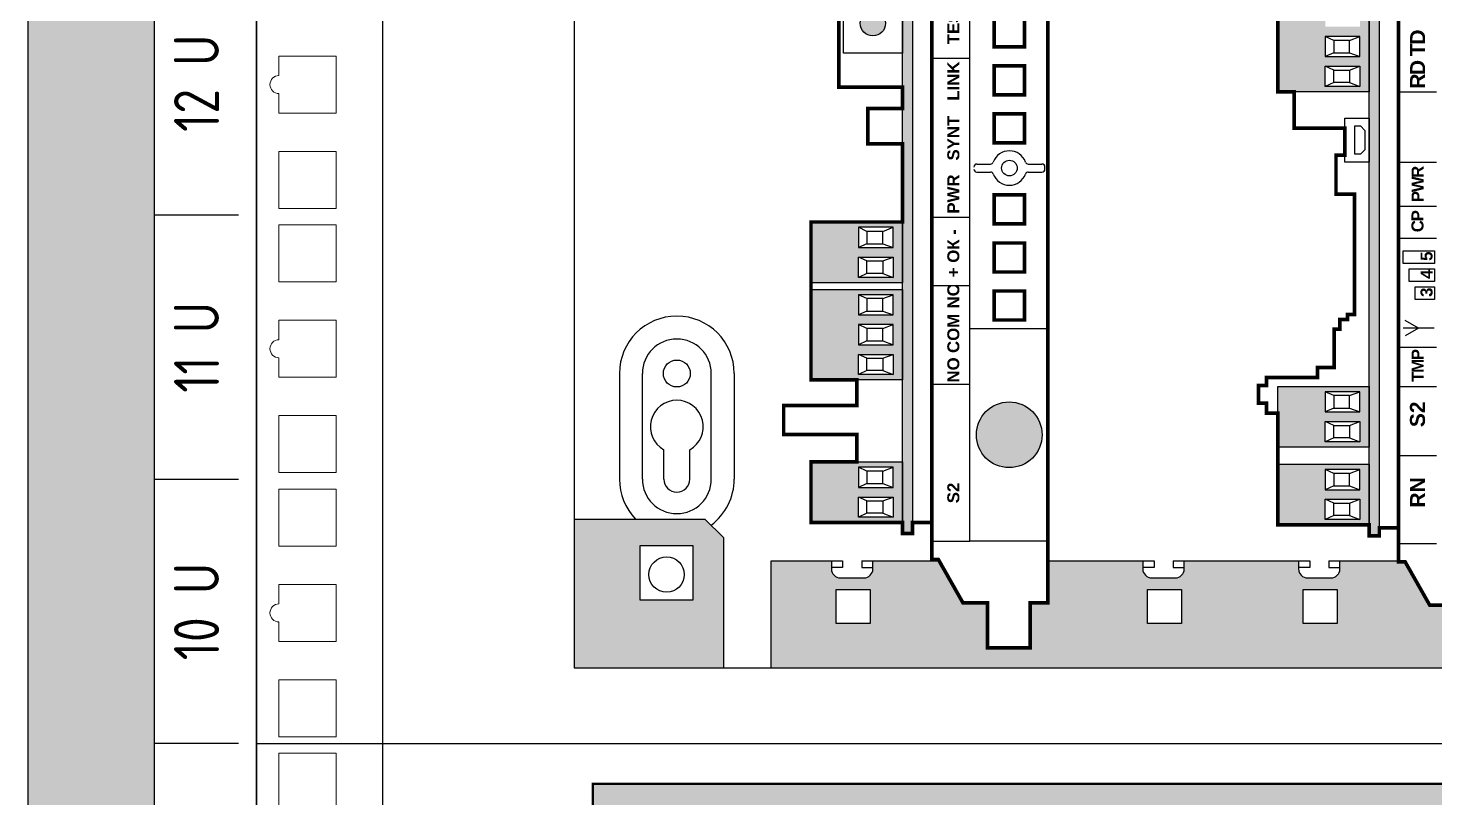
# Model space of a CAD drawing. Header units: millimetres. Extents: x -87434 to 499450, y -468665 to 122144.
# Drawn here: x 122081 to 125985, y 73300 to 75437 of the extents above; entities that cross this region are included whole.
import ezdxf

# ---------------------------------------------------------------- set-up
doc = ezdxf.new("R2010")
doc.units = ezdxf.units.MM
doc.layers.add('Text', color=7, linetype='Continuous', lineweight=9)
doc.styles.get("Standard").update_dxf_attribs({"font": ''})
doc.styles.add('ГОСТ-ttf', font='')
doc.styles.get('Standard').set_extended_font_data('GOST type B')
doc.styles.get('ГОСТ-ttf').set_extended_font_data('GOST type A')

# ---------------------------------------------------------------- blocks, each defined once
blk = doc.blocks.new('A$C2DED7FAF')
at = {"lineweight": 25}
h = blk.add_hatch(color=251, dxfattribs=at)
h.set_gradient(color1=(139, 142, 133), color2=(120, 125, 115), tint=0.46, name='INVHEMISPHERICAL')
h.paths.add_polyline_path([(0, 765.24), (558.09, 765.24), (558.09, 0), (0, 0)])
h.paths.add_polyline_path([(21.05, 744.19), (537.04, 744.19), (537.04, 21.05), (21.05, 21.05)], flags=16)
at = {"color": 251}
for p, q in [((35.05, 516.9), (21.05, 516.9)), ((35.05, 472.9), (21.05, 472.9)), ((35.05, 428.9), (21.05, 428.9))]:
    blk.add_line(p, q, dxfattribs=at)
at = {"lineweight": 30}
for points in [[(0, 765.24), (558.09, 765.24), (558.09, 0), (0, 0)], [(21.05, 744.19), (537.04, 744.19), (537.04, 21.05), (21.05, 21.05)]]:
    blk.add_lwpolyline(points, close=True, dxfattribs=at)
at = {"layer": 'Text', "color": 251, "char_height": 7.5, "width": 44, "attachment_point": 5, "rotation": 90, "style": 'ГОСТ-ttf'}
for s, insert in [('12 U', (28.05, 538.9)), ('11 U', (28.05, 494.9)), ('10 U', (28.05, 450.9))]:
    blk.add_mtext(s, dxfattribs=dict(at, insert=insert))
blk = doc.blocks.new('A$C0EEA29C5')
h = blk.add_hatch(color=253)
h.dxf.hatch_style = 1
h.paths.add_polyline_path([(370.2, 0.2), (0.2, 0.2), (0.2, 245.2), (370.2, 245.2)])
h.paths.add_polyline_path([(268.88, 74.31), (97.11, 74.31), (97.11, 48.9), (268.88, 48.9)], flags=16)
h.paths.add_polyline_path([(360.53, 215.2, 1), (353.87, 215.2, 1)], flags=16)
h.paths.add_polyline_path([(356.52, 213.57), (357.2, 214.26), (357.88, 213.57), (358.83, 214.52), (358.14, 215.2), (358.83, 215.88), (357.88, 216.83), (357.2, 216.14), (356.52, 216.83), (355.57, 215.88), (356.26, 215.2), (355.57, 214.52)], flags=0)
h.paths.add_polyline_path([(353.87, 30.2, 1), (360.53, 30.2, 1)], flags=16)
h.paths.add_polyline_path([(356.52, 31.83), (355.57, 30.88), (356.26, 30.2), (355.57, 29.52), (356.52, 28.57), (357.2, 29.26), (357.88, 28.57), (358.83, 29.52), (358.14, 30.2), (358.83, 30.88), (357.88, 31.83), (357.2, 31.14)], flags=0)
h.paths.add_polyline_path([(183.6, 67.2, 1), (186.8, 67.2, 1)], flags=0)
h.paths.add_polyline_path([(183.6, 57.2, 1), (186.8, 57.2, 1)], flags=0)
h.paths.add_polyline_path([(16.53, 215.2, 1), (9.87, 215.2, 1)], flags=16)
h.paths.add_polyline_path([(9.87, 30.2, 1), (16.53, 30.2, 1)], flags=16)
h.paths.add_polyline_path([(14.83, 214.52), (14.14, 215.2), (14.83, 215.88), (13.88, 216.83), (13.2, 216.14), (12.52, 216.83), (11.57, 215.88), (12.26, 215.2), (11.57, 214.52), (12.52, 213.57), (13.2, 214.26), (13.88, 213.57)], flags=0)
h.paths.add_polyline_path([(14.83, 30.88), (13.88, 31.83), (13.2, 31.14), (12.52, 31.83), (11.57, 30.88), (12.26, 30.2), (11.57, 29.52), (12.52, 28.57), (13.2, 29.26), (13.88, 28.57), (14.83, 29.52), (14.14, 30.2)], flags=0)
h.paths.add_polyline_path([(192.35, 61.38), (215.56, 61.38), (215.56, 53.14), (192.35, 53.14)], flags=8)
h.paths.add_polyline_path([(192.76, 71.38), (219.29, 71.38), (219.29, 63.14), (192.76, 63.14)], flags=8)
h.paths.add_polyline_path([(99.29, 73.46), (174.95, 73.46), (174.95, 49.02), (99.29, 49.02)], flags=8)
at = {"const_width": 0.4}
blk.add_lwpolyline([(0.2, 245.2), (370.2, 245.2), (370.2, 0.2), (0.2, 0.2)], close=True, dxfattribs=at)
blk = doc.blocks.new('A$C20F5563F')
blk.add_line((21, 0), (21, -264))
at = {"const_width": 0.25}
blk.add_lwpolyline([(0, 0), (482, 0), (482, -264), (0, -264)], close=True, dxfattribs=at)
at = {"lineweight": 15}
blk.add_lwpolyline([(3.75, -1.6), (13.25, -1.6), (13.25, -11.1), (3.75, -11.1)], close=True, dxfattribs=at)
at = {"color": 1}
blk.add_blockref('A$C0EEA29C5', (55.8, -251.91), dxfattribs=at)
blk = doc.blocks.new('БСМС-VT')
h = blk.add_hatch(color=64)
h.dxf.hatch_style = 1
h.paths.add_polyline_path([(20.86, 36.48), (20.86, 21.26), (30.98, 21.26), (30.98, 36.48)])
h.paths.add_polyline_path([(26.72, 28.58), (30.09, 28.58), (30.09, 22.8), (26.72, 22.8)], flags=16)
h.paths.add_polyline_path([(27.37, 27.16), (29.43, 27.16), (29.43, 24.52), (27.37, 24.52)], flags=0)
h.paths.add_polyline_path([(25.12, 28.58), (25.12, 22.8), (21.75, 22.8), (21.75, 28.58)], flags=16)
h.paths.add_polyline_path([(24.48, 27.16), (24.48, 24.52), (22.42, 24.52), (22.42, 27.16)], flags=0)
h = blk.add_hatch(color=64)
h.dxf.hatch_style = 1
h.paths.add_polyline_path([(44.63, 36.48), (44.63, 21.26), (59.72, 21.26), (59.72, 36.48)])
h.paths.add_polyline_path([(53.86, 28.58), (53.86, 22.8), (50.49, 22.8), (50.49, 28.58)], flags=16)
h.paths.add_polyline_path([(53.2, 27.16), (53.2, 24.52), (51.14, 24.52), (51.14, 27.16)], flags=0)
h.paths.add_polyline_path([(48.89, 28.58), (48.89, 22.8), (45.52, 22.8), (45.52, 28.58)], flags=16)
h.paths.add_polyline_path([(48.25, 27.16), (48.25, 24.52), (46.19, 24.52), (46.19, 27.16)], flags=0)
h.paths.add_polyline_path([(55.46, 28.58), (58.83, 28.58), (58.83, 22.8), (55.46, 22.8)], flags=16)
h.paths.add_polyline_path([(56.11, 27.16), (58.17, 27.16), (58.17, 24.52), (56.11, 24.52)], flags=0)
h = blk.add_hatch(color=64)
h.dxf.hatch_style = 1
h.paths.add_polyline_path([(60.82, 36.48), (60.82, 21.26), (70.94, 21.26), (70.94, 36.48)])
h.paths.add_polyline_path([(66.68, 28.58), (70.05, 28.58), (70.05, 22.8), (66.68, 22.8)], flags=16)
h.paths.add_polyline_path([(67.32, 27.16), (69.38, 27.16), (69.38, 24.52), (67.32, 24.52)], flags=0)
h.paths.add_polyline_path([(65.08, 28.58), (65.08, 22.8), (61.71, 22.8), (61.71, 28.58)], flags=16)
h.paths.add_polyline_path([(64.44, 27.16), (64.44, 24.52), (62.37, 24.52), (62.37, 27.16)], flags=0)
h = blk.add_hatch(color=256)
h.dxf.hatch_style = 1
h.paths.add_polyline_path([(106.15, 26.18, 1), (101.93, 26.18, 1)])
h = blk.add_hatch(color=42)
h.dxf.hatch_style = 1
h.paths.add_polyline_path([(19.06, 21.26), (215.09, 21.26), (215.09, 19.56), (19.06, 19.56)])
h = blk.add_hatch(color=256)
h.dxf.hatch_style = 1
edge = h.paths.add_edge_path()
edge.add_arc((35.49, 3.47), 5.47, 0, 360)
for p, q in [((22.42, 27.16), (21.75, 28.58)), ((24.48, 27.16), (25.12, 28.58)), ((27.37, 27.16), (26.72, 28.58)), ((29.43, 27.16), (30.09, 28.58)), ((46.19, 27.16), (45.52, 28.58)), ((48.25, 27.16), (48.89, 28.58)), ((51.14, 27.16), (50.49, 28.58)), ((53.2, 27.16), (53.86, 28.58)), ((56.11, 27.16), (55.46, 28.58)), ((58.17, 27.16), (58.83, 28.58)), ((62.37, 27.16), (61.71, 28.58)), ((64.44, 27.16), (65.08, 28.58)), ((67.32, 27.16), (66.68, 28.58)), ((69.38, 27.16), (70.05, 28.58)), ((22.42, 24.52), (21.75, 22.8)), ((24.48, 24.52), (25.12, 22.8)), ((27.37, 24.52), (26.72, 22.8)), ((29.43, 24.52), (30.09, 22.8)), ((46.19, 24.52), (45.52, 22.8)), ((48.25, 24.52), (48.89, 22.8)), ((51.14, 24.52), (50.49, 22.8)), ((53.2, 24.52), (53.86, 22.8)), ((56.11, 24.52), (55.46, 22.8)), ((58.17, 24.52), (58.83, 22.8)), ((62.37, 24.52), (61.71, 22.8)), ((64.44, 24.52), (65.08, 22.8)), ((67.32, 24.52), (66.68, 22.8)), ((69.38, 24.52), (70.05, 22.8)), ((43.9, 16.37), (43.9, 10.02)), ((60.38, 16.37), (60.38, 10.02)), ((71.74, 16.37), (71.74, 10.02)), ((98.2, 16.37), (98.2, 10.02))]:
    blk.add_line(p, q)
at = {"lineweight": 30}
for p, q in [((17.77, 16.37), (17.77, 10.02)), ((17.77, 10.02), (215.09, 10.02)), ((79.25, 8.87), (79.25, 6.6)), ((80.59, 8.87), (80.59, 6.6)), ((79.25, 0.29), (79.25, -1.98)), ((80.59, 0.29), (80.59, -1.98)), ((79.75, -2.48), (80.09, -2.48))]:
    blk.add_line(p, q, dxfattribs=at)
at = {"const_width": 0.6}
for points in [[(141.64, 31.87), (93.4, 31.87), (93.4, 21.26), (89.86, 21.26), (89.86, 27.01), (83.96, 27.01), (83.96, 21.26), (70.94, 21.26), (70.94, 36.48), (44.63, 36.48), (44.63, 28.87), (40.38, 28.87), (40.38, 41.04), (35.53, 41.04), (35.53, 28.87), (30.98, 28.87), (30.98, 36.48), (20.86, 36.48), (20.86, 21.26), (19.06, 21.26), (19.06, 19.56), (20.86, 19.56), (20.86, 16.37)], [(14.73, 16.37), (14.73, 15.28), (7.49, 11.17), (7.49, 7.08), (0, 7.08), (0, 0), (7.49, 0), (7.49, -2.94), (224.86, -2.94), (224.86, 0), (232.35, 0), (232.35, 7.08), (224.86, 7.08), (224.86, 11.17), (217.73, 15.28), (217.73, 16.37), (14.73, 16.37)]]:
    blk.add_lwpolyline(points, dxfattribs=at)
for points in [[(20.86, 36.48), (30.98, 36.48), (30.98, 21.26), (20.86, 21.26)], [(44.63, 36.48), (59.72, 36.48), (59.72, 21.26), (44.63, 21.26)], [(60.82, 36.48), (70.94, 36.48), (70.94, 21.26), (60.82, 21.26)], [(109.04, 21.26), (99.04, 21.26), (99.04, 31.09), (109.04, 31.09)], [(21.75, 28.58), (25.12, 28.58), (25.12, 22.8), (21.75, 22.8)], [(30.09, 28.58), (26.72, 28.58), (26.72, 22.8), (30.09, 22.8)], [(45.52, 28.58), (48.89, 28.58), (48.89, 22.8), (45.52, 22.8)], [(53.86, 28.58), (50.49, 28.58), (50.49, 22.8), (53.86, 22.8)], [(58.83, 28.58), (55.46, 28.58), (55.46, 22.8), (58.83, 22.8)], [(61.71, 28.58), (65.08, 28.58), (65.08, 22.8), (61.71, 22.8)], [(70.05, 28.58), (66.68, 28.58), (66.68, 22.8), (70.05, 22.8)], [(22.42, 27.16), (24.48, 27.16), (24.48, 24.52), (22.42, 24.52)], [(29.43, 27.16), (27.37, 27.16), (27.37, 24.52), (29.43, 24.52)], [(46.19, 27.16), (48.25, 27.16), (48.25, 24.52), (46.19, 24.52)], [(53.2, 27.16), (51.14, 27.16), (51.14, 24.52), (53.2, 24.52)], [(58.17, 27.16), (56.11, 27.16), (56.11, 24.52), (58.17, 24.52)], [(62.37, 27.16), (64.44, 27.16), (64.44, 24.52), (62.37, 24.52)], [(69.38, 27.16), (67.32, 27.16), (67.32, 24.52), (69.38, 24.52)], [(19.06, 21.26), (215.09, 21.26), (215.09, 19.56), (19.06, 19.56)]]:
    blk.add_lwpolyline(points, close=True)
at = {"lineweight": 30}
blk.add_lwpolyline([(17.77, 10.02), (53.2, 10.02), (53.2, -2.94), (17.77, -2.94)], close=True, dxfattribs=at)
at = {"const_width": 0.6}
for points in [[(54.61, 5.96), (59.44, 5.96), (59.44, 0.92), (54.61, 0.92)], [(62.61, 5.96), (67.44, 5.96), (67.44, 0.92), (62.61, 0.92)], [(70.61, 5.96), (75.44, 5.96), (75.44, 0.92), (70.61, 0.92)], [(84.12, 5.96), (88.96, 5.96), (88.96, 0.92), (84.12, 0.92)], [(92.12, 5.96), (96.96, 5.96), (96.96, 0.92), (92.12, 0.92)], [(100.12, 5.96), (104.96, 5.96), (104.96, 0.92), (100.12, 0.92)]]:
    blk.add_lwpolyline(points, close=True, dxfattribs=at)
for centre, radius in [((104.04, 26.18), 2.11), ((35.49, 3.47), 5.47)]:
    blk.add_circle(centre, radius)
at = {"lineweight": 30}
blk.add_circle((79.92, 3.44), 1.31, dxfattribs=at)
for centre, radius, start, end in [((79.75, 8.87), 0.5, 90, 180), ((80.09, 8.87), 0.5, 0, 90), ((79.92, 3.44), 2.87, 110.3564, 249.6436), ((78.75, 6.6), 0.5, 290.3564, 0), ((81.09, 6.6), 0.5, 180, 249.6436), ((79.92, 3.44), 2.87, 290.3564, 69.6436), ((78.75, 0.29), 0.5, 0, 69.6436), ((81.09, 0.29), 0.5, 110.3564, 180), ((79.75, -1.98), 0.5, 180, 270), ((80.09, -1.98), 0.5, 270, 0)]:
    blk.add_arc(centre, radius, start, end, dxfattribs=at)
at = {"char_height": 2, "attachment_point": 1}
for s, width, insert in [('{\\fArial|b1|i0|c204|p34;S2}', 6.5186, (24.09, 13.78)), ('{\\fArial|b1|i0|c204|p34;NO}', 6.5186, (44.2, 13.78)), ('{\\fArial|b1|i0|c204|p34;COM}', 6.5186, (49.12, 13.78)), ('{\\fArial|b1|i0|c204|p34;NC}', 6.5186, (56.54, 13.78)), ('{\\fArial|b1|i0|c204|p34;+ ОК -}', 9.0624, (61.74, 13.78)), ('{\\fArial|b1|i0|c204|p34;PWR}', 9.0624, (72.33, 13.78)), ('{\\fArial|b1|i0|c204|p34;SYNT}', 9.0624, (81.18, 13.78)), ('{\\fArial|b1|i0|c204|p34;LINK}', 9.0624, (91.15, 13.78)), ('{\\fArial|b1|i0|c204|p34;TEST}', 9.0624, (100.54, 13.78))]:
    blk.add_mtext_dynamic_manual_height_columns(s, width=width, gutter_width=12.5, heights=[0], dxfattribs=dict(at, insert=insert))
blk = doc.blocks.new('ПАК-СМ_ПУ+МВК')
h = blk.add_hatch(color=64)
h.dxf.hatch_style = 1
h.paths.add_polyline_path([(13.58, 33.01), (13.58, 17.79), (23.7, 17.79), (23.7, 33.01)])
h.paths.add_polyline_path([(19.44, 25.1), (22.82, 25.1), (22.82, 19.33), (19.44, 19.33)], flags=16)
h.paths.add_polyline_path([(20.09, 23.69), (22.15, 23.69), (22.15, 21.05), (20.09, 21.05)], flags=0)
h.paths.add_polyline_path([(17.85, 25.1), (17.85, 19.33), (14.47, 19.33), (14.47, 25.1)], flags=16)
h.paths.add_polyline_path([(17.2, 23.69), (17.2, 21.05), (15.14, 21.05), (15.14, 23.69)], flags=0)
h = blk.add_hatch(color=64)
h.dxf.hatch_style = 1
h.paths.add_polyline_path([(36.66, 33.01), (26.54, 33.01), (26.54, 17.79), (36.66, 17.79)])
h.paths.add_polyline_path([(32.4, 25.1), (35.77, 25.1), (35.77, 19.33), (32.4, 19.33)], flags=16)
h.paths.add_polyline_path([(33.05, 23.69), (35.11, 23.69), (35.11, 21.05), (33.05, 21.05)], flags=0)
h.paths.add_polyline_path([(30.8, 25.1), (30.8, 19.33), (27.43, 19.33), (27.43, 25.1)], flags=16)
h.paths.add_polyline_path([(30.16, 23.69), (30.16, 21.05), (28.1, 21.05), (28.1, 23.69)], flags=0)
h = blk.add_hatch(color=64)
h.dxf.hatch_style = 1
h.paths.add_polyline_path([(85.72, 33.01), (85.72, 17.79), (100.81, 17.79), (100.81, 33.01)])
h.paths.add_polyline_path([(94.95, 25.1), (94.95, 19.33), (91.58, 19.33), (91.58, 25.1)], flags=16)
h.paths.add_polyline_path([(94.28, 23.69), (94.28, 21.05), (92.22, 21.05), (92.22, 23.69)], flags=0)
h.paths.add_polyline_path([(89.98, 25.1), (89.98, 19.33), (86.61, 19.33), (86.61, 25.1)], flags=16)
h.paths.add_polyline_path([(89.34, 23.69), (89.34, 21.05), (87.27, 21.05), (87.27, 23.69)], flags=0)
h.paths.add_polyline_path([(96.55, 25.1), (99.92, 25.1), (99.92, 19.33), (96.55, 19.33)], flags=16)
h.paths.add_polyline_path([(97.19, 23.69), (99.25, 23.69), (99.25, 21.05), (97.19, 21.05)], flags=0)
h = blk.add_hatch(color=42)
h.dxf.hatch_style = 1
h.paths.add_polyline_path([(11.78, 17.79), (130.47, 17.79), (130.47, 16.09), (11.78, 16.09)])
for p, q in [((15.14, 23.69), (14.47, 25.1)), ((17.2, 23.69), (17.85, 25.1)), ((20.09, 23.69), (19.44, 25.1)), ((22.15, 23.69), (22.82, 25.1)), ((28.1, 23.69), (27.43, 25.1)), ((30.16, 23.69), (30.8, 25.1)), ((33.05, 23.69), (32.4, 25.1)), ((35.11, 23.69), (35.77, 25.1)), ((87.27, 23.69), (86.61, 25.1)), ((89.34, 23.69), (89.98, 25.1)), ((92.22, 23.69), (91.58, 25.1)), ((94.28, 23.69), (94.95, 25.1)), ((15.14, 21.05), (14.47, 19.33)), ((17.2, 21.05), (17.85, 19.33)), ((20.09, 21.05), (19.44, 19.33)), ((22.15, 21.05), (22.82, 19.33)), ((28.1, 21.05), (27.43, 19.33)), ((30.16, 21.05), (30.8, 19.33)), ((33.05, 21.05), (32.4, 19.33)), ((35.11, 21.05), (35.77, 19.33)), ((87.27, 21.05), (86.61, 19.33)), ((89.34, 21.05), (89.98, 19.33)), ((92.22, 21.05), (91.58, 19.33)), ((94.28, 21.05), (94.95, 19.33)), ((25.12, 12.9), (25.12, 6.55)), ((36.64, 12.9), (36.64, 6.55)), ((43.2, 12.9), (43.2, 6.55)), ((61.37, 12.9), (61.37, 6.55)), ((66.69, 12.9), (66.69, 6.55)), ((74.02, 12.9), (74.02, 6.55)), ((85.72, 12.9), (85.72, 6.55))]:
    blk.add_line(p, q)
at = {"lineweight": 30}
for p, q in [((10.49, 12.9), (10.49, 6.55)), ((46.36, 9.54), (45.08, 11.76)), ((46.36, 6.98), (46.36, 12.1)), ((46.36, 9.54), (47.64, 11.76))]:
    blk.add_line(p, q, dxfattribs=at)
at = {"const_width": 0.6}
for points in [[(121.97, 33.01), (85.72, 33.01), (85.72, 30.25), (79.65, 30.25), (79.65, 21.83), (75.16, 21.83), (75.16, 23.3), (68.67, 23.3), (68.67, 20.24), (48.62, 20.24), (48.62, 21.37), (47.78, 21.37), (47.78, 22.67), (46.17, 22.67), (46.17, 23.6), (39.81, 23.6), (39.81, 26.39), (38.12, 26.39), (38.12, 34.87), (36.79, 34.87), (36.79, 36.23), (33.84, 36.23), (33.84, 34.87), (32.18, 34.87), (32.18, 33.01), (13.58, 33.01), (13.58, 17.79), (11.78, 17.79), (11.78, 16.09), (13.11, 16.09), (13.11, 12.9)], [(203.94, -6.41), (203.94, -6.41), (217.68, -6.41), (217.68, -3.47), (225.17, -3.47), (225.17, 3.6), (217.68, 3.6), (217.68, 7.7), (210.45, 11.8), (210.45, 12.9), (7.45, 12.9), (7.45, 11.8), (0.22, 7.7), (0.22, 3.6), (-7.28, 3.6), (-7.28, -3.47), (0.22, -3.47), (0.22, -6.41), (14.37, -6.41), (14.37, -6.41), (203.94, -6.41)]]:
    blk.add_lwpolyline(points, dxfattribs=at)
for points in [[(13.58, 33.01), (23.7, 33.01), (23.7, 17.79), (13.58, 17.79)], [(26.54, 33.01), (36.66, 33.01), (36.66, 17.79), (26.54, 17.79)], [(85.72, 33.01), (100.81, 33.01), (100.81, 17.79), (85.72, 17.79)], [(14.47, 25.1), (17.85, 25.1), (17.85, 19.33), (14.47, 19.33)], [(15.14, 23.69), (17.2, 23.69), (17.2, 21.05), (15.14, 21.05)], [(22.82, 25.1), (19.44, 25.1), (19.44, 19.33), (22.82, 19.33)], [(22.15, 23.69), (20.09, 23.69), (20.09, 21.05), (22.15, 21.05)], [(27.43, 25.1), (30.8, 25.1), (30.8, 19.33), (27.43, 19.33)], [(28.1, 23.69), (30.16, 23.69), (30.16, 21.05), (28.1, 21.05)], [(35.77, 25.1), (32.4, 25.1), (32.4, 19.33), (35.77, 19.33)], [(35.11, 23.69), (33.05, 23.69), (33.05, 21.05), (35.11, 21.05)], [(86.61, 25.1), (89.98, 25.1), (89.98, 19.33), (86.61, 19.33)], [(87.27, 23.69), (89.34, 23.69), (89.34, 21.05), (87.27, 21.05)], [(94.95, 25.1), (91.58, 25.1), (91.58, 19.33), (94.95, 19.33)], [(94.28, 23.69), (92.22, 23.69), (92.22, 21.05), (94.28, 21.05)], [(74.02, 21.83), (81.32, 21.83), (81.32, 17.79), (74.02, 17.79)], [(11.78, 17.79), (130.47, 17.79), (130.47, 16.09), (11.78, 16.09)], [(57.12, 12.14), (59.25, 12.14), (59.25, 6.88), (57.12, 6.88)], [(51.12, 10.14), (53.25, 10.14), (53.25, 6.88), (51.12, 6.88)], [(54.12, 11.14), (56.25, 11.14), (56.25, 6.88), (54.12, 6.88)]]:
    blk.add_lwpolyline(points, close=True)
blk.add_lwpolyline([(75.31, 20.15), (80.03, 20.15), (80.03, 19.23), (79.29, 18.48), (76.05, 18.48), (75.31, 19.23), (75.31, 20.15)])
for s, width, insert, char_height, attachment_point in [('{\\fArial|b1|i0|c204|p34;RN}', 4.2282, (18.99, 9.72), 2.5, 5), ('{\\fArial|b1|i0|c204|p34;S2}', 3.9706, (32, 9.72), 2.5, 5), ('{\\fArial|b1|i0|c204|p34;\\T0.9TMP}', 5.7659, (40.04, 9.72), 2, 5), ('{\\fArial|b1|i0|c204|p34;\\T0.9CP}', 3.8218, (64.08, 9.72), 2, 5), ('{\\fArial|b1|i0|c204|p34;\\T0.9PWR}', 6.0773, (70.26, 9.72), 2, 5), ('{\\fArial|b1|i0|c204|p34;\\T0.9RD}', 4.0523, (88.51, 9.72), 2.5, 5), ('{\\fArial|b1|i0|c204|p34;\\T0.9TD}', 3.9936, (93.75, 9.72), 2.5, 5), ('{\\fArial|b1|i0|c204|p34;\\T0.9 3}', 2.1654, (50.86, 9.23), 2, 1), ('{\\fArial|b1|i0|c204|p34;\\T0.9 4}', 2.8046, (53.86, 9.23), 2, 1), ('{\\fArial|b1|i0|c204|p34;\\T0.9 5}', 2.7809, (56.86, 9.23), 2, 1)]:
    blk.add_mtext_dynamic_manual_height_columns(s, width=width, gutter_width=12.5, heights=[0], dxfattribs=dict(insert=insert, char_height=char_height, attachment_point=attachment_point))
blk = doc.blocks.new('A$C2F656043')
h = blk.add_hatch(color=30)
h.dxf.hatch_style = 1
h.paths.add_polyline_path([(77.78, 12.6), (77.78, 34.32), (74.7, 37.41), (52.92, 37.41), (52.92, 12.6)])
h.paths.add_polyline_path([(63.93, 23.91), (63.93, 33), (72.68, 33), (72.68, 23.91)], flags=16)
h.paths.add_polyline_path([(65.35, 28.16, -1), (71.26, 28.16, -1)], flags=0)
h = blk.add_hatch(color=30)
h.dxf.hatch_style = 1
h.paths.add_polyline_path([(344.6, 12.6), (344.6, 30.3), (344.56, 30.3), (340.46, 23.06), (336.36, 23.06), (336.36, 15.57), (329.28, 15.57), (329.28, 23.06), (326.34, 23.06), (326.34, 30.45), (313.45, 30.45), (313.45, 17.36), (311.38, 15.39), (250.8, 15.39), (248.99, 17.58), (248.99, 30.45), (232.32, 30.45), (232.32, 29.1, -0.414214), (230.82, 27.6), (226.92, 27.6, -0.414214), (225.42, 29.1), (225.42, 30.45), (209.51, 30.45), (209.51, 23.06), (206.57, 23.06), (206.57, 15.57), (199.49, 15.57), (199.49, 23.06), (195.39, 23.06), (191.29, 30.3), (190.2, 30.3), (180.45, 30.43), (180.45, 29.1, -0.414214), (178.95, 27.6), (175.06, 27.6, -0.414214), (173.56, 29.1), (173.56, 30.45), (154.52, 30.45), (154.52, 29.1, -0.414214), (153.02, 27.6), (149.12, 27.6, -0.414214), (147.62, 29.1), (147.62, 30.45), (131.78, 30.45), (131.78, 23.45), (128.84, 23.45), (128.84, 15.95), (121.76, 15.95), (121.76, 23.45), (117.66, 23.45), (113.69, 30.45), (102.66, 30.45), (102.66, 29.1, -0.414214), (101.16, 27.6), (97.26, 27.6, -0.414214), (95.76, 29.1), (95.76, 30.45), (85.7, 30.45), (85.7, 12.6)])
h.paths.add_polyline_path([(179.99, 20.03), (174.34, 20.03), (174.34, 25.67), (179.99, 25.67)], flags=16)
h.paths.add_polyline_path([(154.05, 20.03), (148.41, 20.03), (148.41, 25.67), (154.05, 25.67)], flags=16)
h.paths.add_polyline_path([(226.2, 20.03), (226.2, 25.67), (231.85, 25.67), (231.85, 20.03)], flags=16)
h.paths.add_polyline_path([(102.19, 20.03), (96.54, 20.03), (96.54, 25.67), (102.19, 25.67)], flags=16)
blk.add_line((21, 264), (21, 0))
at = {"lineweight": 30}
for p, q in [((60.45, 61.65), (60.45, 44.06)), ((64.27, 44.06), (64.27, 61.65)), ((75.75, 44.06), (75.75, 61.65)), ((79.57, 61.65), (79.57, 44.06)), ((67.84, 44.06), (67.84, 48.94)), ((72.18, 44.06), (72.18, 48.94)), ((52.92, 37.41), (74.7, 37.41)), ((74.7, 37.41), (77.78, 34.32)), ((77.78, 34.32), (77.78, 12.6)), ((85.7, 12.6), (85.7, 30.45)), ((85.7, 30.45), (97.62, 30.45)), ((95.76, 30.45), (95.76, 29.1)), ((97.62, 29.34), (95.76, 29.34)), ((97.62, 30.45), (97.62, 29.34)), ((100.8, 30.45), (113.69, 30.45)), ((100.8, 30.45), (100.8, 29.34)), ((100.8, 29.34), (102.66, 29.34)), ((102.66, 29.1), (102.66, 30.45)), ((131.78, 30.45), (149.49, 30.45)), ((147.62, 30.45), (147.62, 29.1)), ((149.49, 29.34), (147.62, 29.34)), ((149.49, 30.45), (149.49, 29.34)), ((152.66, 30.45), (175.42, 30.45)), ((152.66, 30.45), (152.66, 29.34)), ((152.66, 29.34), (154.52, 29.34)), ((154.52, 29.1), (154.52, 30.45)), ((173.56, 30.45), (173.56, 29.1)), ((175.42, 29.34), (173.56, 29.34)), ((175.42, 30.45), (175.42, 29.34)), ((178.59, 30.45), (190.2, 30.45)), ((178.59, 30.45), (178.59, 29.34)), ((178.59, 29.34), (180.45, 29.34)), ((180.45, 29.1), (180.45, 30.45)), ((97.26, 27.6), (101.16, 27.6)), ((149.12, 27.6), (153.02, 27.6)), ((175.06, 27.6), (178.95, 27.6))]:
    blk.add_line(p, q, dxfattribs=at)
at = {"const_width": 0.25}
blk.add_lwpolyline([(0, 264), (482, 264), (482, 0), (0, 0)], close=True, dxfattribs=at)
at = {"lineweight": 30}
for points in [[(384.08, 12.6), (384.08, 251.4), (52.92, 251.4), (52.92, 12.6)], [(63.93, 23.91), (63.93, 33), (72.68, 33), (72.68, 23.91)], [(96.54, 25.67), (102.19, 25.67), (102.19, 20.03), (96.54, 20.03)], [(148.41, 25.67), (154.05, 25.67), (154.05, 20.03), (148.41, 20.03)], [(174.34, 25.67), (179.99, 25.67), (179.99, 20.03), (174.34, 20.03)]]:
    blk.add_lwpolyline(points, close=True, dxfattribs=at)
at = {"lineweight": 15}
for points in [[(3.75, 111.28), (3.75, 114.53), (13.25, 114.53), (13.25, 105.03), (3.75, 105.03), (3.75, 108.28)], [(3.75, 67.28), (3.75, 70.53), (13.25, 70.53), (13.25, 61.03), (3.75, 61.03), (3.75, 64.28)], [(3.75, 23.28), (3.75, 26.53), (13.25, 26.53), (13.25, 17.03), (3.75, 17.03), (3.75, 20.28)]]:
    blk.add_lwpolyline(points, dxfattribs=at)
for points in [[(3.75, 98.65), (13.25, 98.65), (13.25, 89.15), (3.75, 89.15)], [(3.75, 86.4), (13.25, 86.4), (13.25, 76.9), (3.75, 76.9)], [(3.75, 54.65), (13.25, 54.65), (13.25, 45.15), (3.75, 45.15)], [(3.75, 42.4), (13.25, 42.4), (13.25, 32.9), (3.75, 32.9)], [(3.75, 10.65), (13.25, 10.65), (13.25, 1.15), (3.75, 1.15)]]:
    blk.add_lwpolyline(points, close=True, dxfattribs=at)
at = {"lineweight": 30}
for centre, radius in [((70.01, 61.65), 2.24), ((68.31, 28.16), 2.95)]:
    blk.add_circle(centre, radius, dxfattribs=at)
at = {"lineweight": 15}
for centre in [(3.75, 109.78), (3.75, 65.78), (3.75, 21.78)]:
    blk.add_arc(centre, 1.5, 90, 270, dxfattribs=at)
at = {"lineweight": 30}
for centre, radius, start, end in [((70.01, 61.65), 9.56, 0, 180), ((70.01, 61.65), 5.74, 0, 180), ((70.01, 52.78), 4.41, 299.4409, 240.5591), ((70.01, 44.06), 9.56, 180, 224.0661), ((70.01, 44.06), 5.74, 180, 0), ((70.01, 44.06), 2.17, 180, 0), ((70.01, 44.06), 9.56, 306.653, 0), ((97.26, 29.1), 1.5, 180, 270), ((101.16, 29.1), 1.5, 270, 0), ((149.12, 29.1), 1.5, 180, 270), ((153.02, 29.1), 1.5, 270, 0), ((175.06, 29.1), 1.5, 180, 270), ((178.95, 29.1), 1.5, 270, 0)]:
    blk.add_arc(centre, radius, start, end, dxfattribs=at)
at = {"rotation": 90}
for name, p in [('БСМС-VT', (128.84, 15.95)), ('ПАК-СМ_ПУ+МВК', (203.1, 22.85))]:
    blk.add_blockref(name, p, dxfattribs=at)
blk = doc.blocks.new('A$C671C5A03')
blk.add_line((38.03, -744.19), (38.03, -21.05))
for name, p in [('A$C2DED7FAF', (0, -765.24)), ('A$C2F656043', (38.03, -336.34)), ('A$C20F5563F', (38.03, -336.34))]:
    blk.add_blockref(name, p)

msp = doc.modelspace()

# ---------------------------------------------------------------- block references
at = {"xscale": 16.66666666666666, "yscale": 16.66666666666666, "zscale": 16.66666666666666}
msp.add_blockref('A$C671C5A03', (122080.54596, 79056.46287), dxfattribs=at)

doc.saveas('drawing.dxf')
